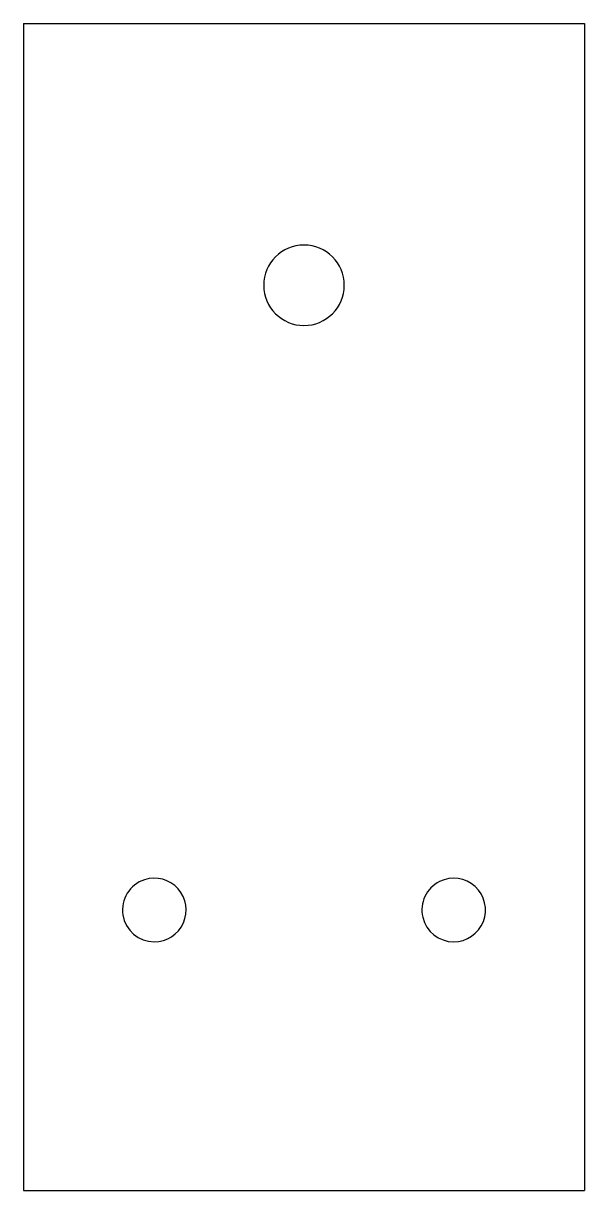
# Model space of a CAD drawing. Header units: millimetres. Extents: x 0 to 30, y 0 to 62.4.
import ezdxf

# ---------------------------------------------------------------- set-up
doc = ezdxf.new("R2010")
doc.units = ezdxf.units.MM

msp = doc.modelspace()

# ---------------------------------------------------------------- linework, layer by layer
for p, q in [((0, 62.39, 5), (30, 62.39, 5)), ((0, 62.39, 5), (0, 0, 5)), ((30, 62.39, 5), (30, 0, 5)), ((0, 0, 5), (30, 0, 5))]:
    msp.add_line(p, q)
for centre, radius, start, end in [((15, 48.39, 5), 2.15, 90, 270), ((15, 48.39, 5), 2.15, -90, 90), ((7, 15, 5), 1.7, -252.26376, -90), ((7, 15, 5), 1.7, -90, 107.73624), ((23, 15, 5), 1.7, -243.58322, -90), ((23, 15, 5), 1.7, -90, 116.41678)]:
    msp.add_arc(centre, radius, start, end)

doc.saveas('drawing.dxf')
